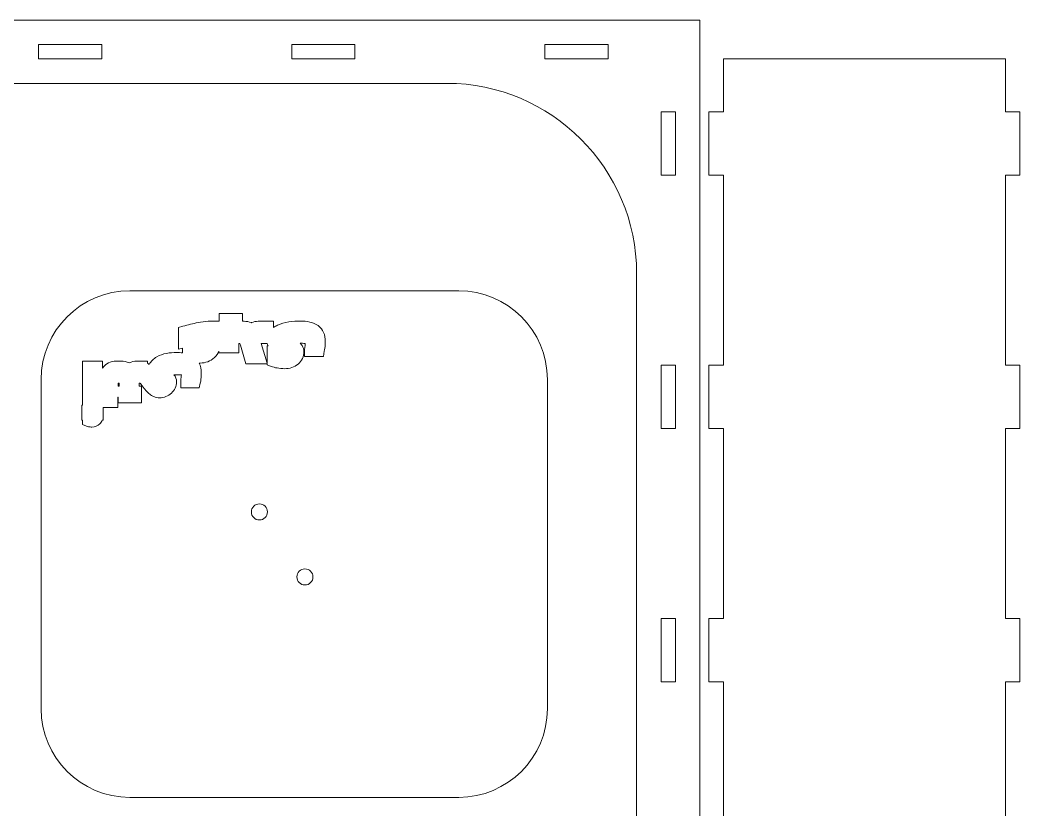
# Model space of a CAD drawing. Header units: millimetres. Extents: x -599 to 1818, y -719 to 408.
# Drawn here: x 440.9 to 598.9, y -124.7 to 0 of the extents above; entities that cross this region are included whole.
import ezdxf

# ---------------------------------------------------------------- set-up
doc = ezdxf.new("R2010")
doc.units = ezdxf.units.MM
doc.header["$MEASUREMENT"] = 0
doc.layers.add('Layer 1', color=7, linetype='Continuous')

msp = doc.modelspace()

# ---------------------------------------------------------------- linework, layer by layer
at = {"layer": 'Layer 1', "color": 250, "lineweight": 18}
for points, knots in [([(548.3318, -199), (548.3318, -199), (349.3318, -199), (349.3318, -199), (349.3318, -199), (349.3318, -199), (349.3318, 0), (349.3318, 0), (349.3318, 0), (349.3318, 0), (548.3318, 0), (548.3318, 0), (548.3318, 0), (548.3318, 0), (548.3318, -199), (548.3318, -199)], [0, 0, 0, 0, 0.2, 0.2, 0.2, 0.2, 0.4, 0.4, 0.4, 0.4, 0.6, 0.6, 0.6, 0.6, 1, 1, 1, 1]), ([(453.8319, -3.8637), (453.8319, -3.8637), (453.8319, -6.1364), (453.8319, -6.1364), (453.8319, -6.1364), (453.8319, -6.1364), (443.8318, -6.1364), (443.8318, -6.1364), (443.8318, -6.1364), (443.8318, -6.1364), (443.8318, -3.8637), (443.8318, -3.8637), (443.8318, -3.8637), (443.8318, -3.8637), (453.8319, -3.8637), (453.8319, -3.8637)], [0, 0, 0, 0, 0.2, 0.2, 0.2, 0.2, 0.4, 0.4, 0.4, 0.4, 0.6, 0.6, 0.6, 0.6, 1, 1, 1, 1]), ([(493.8318, -3.8637), (493.8318, -3.8637), (493.8318, -6.1364), (493.8318, -6.1364), (493.8318, -6.1364), (493.8318, -6.1364), (483.8319, -6.1364), (483.8319, -6.1364), (483.8319, -6.1364), (483.8319, -6.1364), (483.8319, -3.8637), (483.8319, -3.8637), (483.8319, -3.8637), (483.8319, -3.8637), (493.8318, -3.8637), (493.8318, -3.8637)], [0, 0, 0, 0, 0.2, 0.2, 0.2, 0.2, 0.4, 0.4, 0.4, 0.4, 0.6, 0.6, 0.6, 0.6, 1, 1, 1, 1]), ([(533.8319, -3.8637), (533.8319, -3.8637), (533.8319, -6.1364), (533.8319, -6.1364), (533.8319, -6.1364), (533.8319, -6.1364), (523.8319, -6.1364), (523.8319, -6.1364), (523.8319, -6.1364), (523.8319, -6.1364), (523.8319, -3.8637), (523.8319, -3.8637), (523.8319, -3.8637), (523.8319, -3.8637), (533.8319, -3.8637), (533.8319, -3.8637)], [0, 0, 0, 0, 0.2, 0.2, 0.2, 0.2, 0.4, 0.4, 0.4, 0.4, 0.6, 0.6, 0.6, 0.6, 1, 1, 1, 1]), ([(596.6436, -6.1364), (596.6436, -6.1364), (552.0437, -6.1364), (552.0437, -6.1364), (552.0437, -6.1364), (552.0437, -6.1364), (552.0437, -14.5), (552.0437, -14.5), (552.0437, -14.5), (552.0437, -14.5), (549.771, -14.5), (549.771, -14.5), (549.771, -14.5), (549.771, -14.5), (549.771, -24.5), (549.771, -24.5), (549.771, -24.5), (549.771, -24.5), (552.0437, -24.5), (552.0437, -24.5), (552.0437, -24.5), (552.0437, -24.5), (552.0437, -54.5), (552.0437, -54.5), (552.0437, -54.5), (552.0437, -54.5), (549.771, -54.5), (549.771, -54.5), (549.771, -54.5), (549.771, -54.5), (549.771, -64.5), (549.771, -64.5), (549.771, -64.5), (549.771, -64.5), (552.0437, -64.5), (552.0437, -64.5), (552.0437, -64.5), (552.0437, -64.5), (552.0437, -94.5), (552.0437, -94.5), (552.0437, -94.5), (552.0437, -94.5), (549.771, -94.5), (549.771, -94.5), (549.771, -94.5), (549.771, -94.5), (549.771, -104.5), (549.771, -104.5), (549.771, -104.5), (549.771, -104.5), (552.0437, -104.5), (552.0437, -104.5), (552.0437, -104.5), (552.0437, -104.5), (552.0437, -134.5), (552.0437, -134.5), (552.0437, -134.5), (552.0437, -134.5), (549.771, -134.5), (549.771, -134.5), (549.771, -134.5), (549.771, -134.5), (549.771, -144.5), (549.771, -144.5), (549.771, -144.5), (549.771, -144.5), (552.0437, -144.5), (552.0437, -144.5), (552.0437, -144.5), (552.0437, -144.5), (552.0437, -174.5), (552.0437, -174.5), (552.0437, -174.5), (552.0437, -174.5), (549.771, -174.5), (549.771, -174.5), (549.771, -174.5), (549.771, -174.5), (549.771, -184.5), (549.771, -184.5), (549.771, -184.5), (549.771, -184.5), (552.0437, -184.5), (552.0437, -184.5), (552.0437, -184.5), (552.0437, -184.5), (552.0478, -192.8636), (552.0478, -192.8636), (552.0478, -192.8636), (552.0478, -192.8636), (596.6478, -192.8636), (596.6478, -192.8636), (596.6478, -192.8636), (596.6478, -192.8636), (596.6436, -184.5), (596.6436, -184.5), (596.6436, -184.5), (596.6436, -184.5), (598.9163, -184.5), (598.9163, -184.5), (598.9163, -184.5), (598.9163, -184.5), (598.9163, -174.5), (598.9163, -174.5), (598.9163, -174.5), (598.9163, -174.5), (596.6436, -174.5), (596.6436, -174.5), (596.6436, -174.5), (596.6436, -174.5), (596.6436, -144.5), (596.6436, -144.5), (596.6436, -144.5), (596.6436, -144.5), (598.9163, -144.5), (598.9163, -144.5), (598.9163, -144.5), (598.9163, -144.5), (598.9163, -134.5), (598.9163, -134.5), (598.9163, -134.5), (598.9163, -134.5), (596.6436, -134.5), (596.6436, -134.5), (596.6436, -134.5), (596.6436, -134.5), (596.6436, -104.5), (596.6436, -104.5), (596.6436, -104.5), (596.6436, -104.5), (598.9163, -104.5), (598.9163, -104.5), (598.9163, -104.5), (598.9163, -104.5), (598.9163, -94.5), (598.9163, -94.5), (598.9163, -94.5), (598.9163, -94.5), (596.6436, -94.5), (596.6436, -94.5), (596.6436, -94.5), (596.6436, -94.5), (596.6436, -64.5), (596.6436, -64.5), (596.6436, -64.5), (596.6436, -64.5), (598.9163, -64.5), (598.9163, -64.5), (598.9163, -64.5), (598.9163, -64.5), (598.9163, -54.5), (598.9163, -54.5), (598.9163, -54.5), (598.9163, -54.5), (596.6436, -54.5), (596.6436, -54.5), (596.6436, -54.5), (596.6436, -54.5), (596.6436, -24.5), (596.6436, -24.5), (596.6436, -24.5), (596.6436, -24.5), (598.9163, -24.5), (598.9163, -24.5), (598.9163, -24.5), (598.9163, -24.5), (598.9163, -14.5), (598.9163, -14.5), (598.9163, -14.5), (598.9163, -14.5), (596.6436, -14.5), (596.6436, -14.5), (596.6436, -14.5), (596.6436, -14.5), (596.6436, -6.1364), (596.6436, -6.1364)], [0, 0, 0, 0, 0.02222222, 0.02222222, 0.02222222, 0.02222222, 0.04444444, 0.04444444, 0.04444444, 0.04444444, 0.06666667, 0.06666667, 0.06666667, 0.06666667, 0.08888889, 0.08888889, 0.08888889, 0.08888889, 0.11111111, 0.11111111, 0.11111111, 0.11111111, 0.13333333, 0.13333333, 0.13333333, 0.13333333, 0.15555556, 0.15555556, 0.15555556, 0.15555556, 0.17777778, 0.17777778, 0.17777778, 0.17777778, 0.2, 0.2, 0.2, 0.2, 0.22222222, 0.22222222, 0.22222222, 0.22222222, 0.24444444, 0.24444444, 0.24444444, 0.24444444, 0.26666667, 0.26666667, 0.26666667, 0.26666667, 0.28888889, 0.28888889, 0.28888889, 0.28888889, 0.31111111, 0.31111111, 0.31111111, 0.31111111, 0.33333333, 0.33333333, 0.33333333, 0.33333333, 0.35555556, 0.35555556, 0.35555556, 0.35555556, 0.37777778, 0.37777778, 0.37777778, 0.37777778, 0.4, 0.4, 0.4, 0.4, 0.42222222, 0.42222222, 0.42222222, 0.42222222, 0.44444444, 0.44444444, 0.44444444, 0.44444444, 0.46666667, 0.46666667, 0.46666667, 0.46666667, 0.48888889, 0.48888889, 0.48888889, 0.48888889, 0.51111111, 0.51111111, 0.51111111, 0.51111111, 0.53333333, 0.53333333, 0.53333333, 0.53333333, 0.55555556, 0.55555556, 0.55555556, 0.55555556, 0.57777778, 0.57777778, 0.57777778, 0.57777778, 0.6, 0.6, 0.6, 0.6, 0.62222222, 0.62222222, 0.62222222, 0.62222222, 0.64444444, 0.64444444, 0.64444444, 0.64444444, 0.66666667, 0.66666667, 0.66666667, 0.66666667, 0.68888889, 0.68888889, 0.68888889, 0.68888889, 0.71111111, 0.71111111, 0.71111111, 0.71111111, 0.73333333, 0.73333333, 0.73333333, 0.73333333, 0.75555556, 0.75555556, 0.75555556, 0.75555556, 0.77777778, 0.77777778, 0.77777778, 0.77777778, 0.8, 0.8, 0.8, 0.8, 0.82222222, 0.82222222, 0.82222222, 0.82222222, 0.84444444, 0.84444444, 0.84444444, 0.84444444, 0.86666667, 0.86666667, 0.86666667, 0.86666667, 0.88888889, 0.88888889, 0.88888889, 0.88888889, 0.91111111, 0.91111111, 0.91111111, 0.91111111, 0.93333333, 0.93333333, 0.93333333, 0.93333333, 0.95555556, 0.95555556, 0.95555556, 0.95555556, 1, 1, 1, 1]), ([(508.3317, -189), (508.3317, -189), (389.3319, -189), (389.3319, -189), (389.3319, -189), (372.8318, -189), (359.3319, -175.5), (359.3319, -159), (359.3319, -159), (359.3319, -159), (359.3319, -40.0001), (359.3319, -40.0001), (359.3319, -40.0001), (359.3319, -23.5001), (372.8318, -10.0001), (389.3319, -10.0001), (389.3319, -10.0001), (389.3319, -10.0001), (508.3317, -10.0001), (508.3317, -10.0001), (508.3317, -10.0001), (524.8318, -10.0001), (538.3318, -23.5001), (538.3318, -40.0001), (538.3318, -40.0001), (538.3318, -40.0001), (538.3318, -159), (538.3318, -159), (538.3318, -159), (538.3318, -175.5), (524.8318, -189), (508.3317, -189)], [0, 0, 0, 0, 0.11111111, 0.11111111, 0.11111111, 0.11111111, 0.22222222, 0.22222222, 0.22222222, 0.22222222, 0.33333333, 0.33333333, 0.33333333, 0.33333333, 0.44444444, 0.44444444, 0.44444444, 0.44444444, 0.55555556, 0.55555556, 0.55555556, 0.55555556, 0.66666667, 0.66666667, 0.66666667, 0.66666667, 0.77777778, 0.77777778, 0.77777778, 0.77777778, 1, 1, 1, 1]), ([(544.4682, -24.5), (544.4682, -24.5), (542.1955, -24.5), (542.1955, -24.5), (542.1955, -24.5), (542.1955, -24.5), (542.1955, -14.5), (542.1955, -14.5), (542.1955, -14.5), (542.1955, -14.5), (544.4682, -14.5), (544.4682, -14.5), (544.4682, -14.5), (544.4682, -14.5), (544.4682, -24.5), (544.4682, -24.5)], [0, 0, 0, 0, 0.2, 0.2, 0.2, 0.2, 0.4, 0.4, 0.4, 0.4, 0.6, 0.6, 0.6, 0.6, 1, 1, 1, 1]), ([(510.2409, -122.7599), (510.2409, -122.7599), (458.2409, -122.7599), (458.2409, -122.7599), (458.2409, -122.7599), (450.5409, -122.7599), (444.241, -116.46), (444.241, -108.7599), (444.241, -108.7599), (444.241, -108.7599), (444.241, -56.7599), (444.241, -56.7599), (444.241, -56.7599), (444.241, -49.0598), (450.5409, -42.7599), (458.2409, -42.7599), (458.2409, -42.7599), (458.2409, -42.7599), (510.2409, -42.7599), (510.2409, -42.7599), (510.2409, -42.7599), (517.9411, -42.7599), (524.2409, -49.0598), (524.2409, -56.7599), (524.2409, -56.7599), (524.2409, -56.7599), (524.2409, -108.7599), (524.2409, -108.7599), (524.2409, -108.7599), (524.2409, -116.46), (517.9411, -122.7599), (510.2409, -122.7599)], [0, 0, 0, 0, 0.11111111, 0.11111111, 0.11111111, 0.11111111, 0.22222222, 0.22222222, 0.22222222, 0.22222222, 0.33333333, 0.33333333, 0.33333333, 0.33333333, 0.44444444, 0.44444444, 0.44444444, 0.44444444, 0.55555556, 0.55555556, 0.55555556, 0.55555556, 0.66666667, 0.66666667, 0.66666667, 0.66666667, 0.77777778, 0.77777778, 0.77777778, 0.77777778, 1, 1, 1, 1]), ([(544.4682, -64.5), (544.4682, -64.5), (542.1955, -64.5), (542.1955, -64.5), (542.1955, -64.5), (542.1955, -64.5), (542.1955, -54.5), (542.1955, -54.5), (542.1955, -54.5), (542.1955, -54.5), (544.4682, -54.5), (544.4682, -54.5), (544.4682, -54.5), (544.4682, -54.5), (544.4682, -64.5), (544.4682, -64.5)], [0, 0, 0, 0, 0.2, 0.2, 0.2, 0.2, 0.4, 0.4, 0.4, 0.4, 0.6, 0.6, 0.6, 0.6, 1, 1, 1, 1]), ([(544.4682, -104.5), (544.4682, -104.5), (542.1955, -104.5), (542.1955, -104.5), (542.1955, -104.5), (542.1955, -104.5), (542.1955, -94.5), (542.1955, -94.5), (542.1955, -94.5), (542.1955, -94.5), (544.4682, -94.5), (544.4682, -94.5), (544.4682, -94.5), (544.4682, -94.5), (544.4682, -104.5), (544.4682, -104.5)], [0, 0, 0, 0, 0.2, 0.2, 0.2, 0.2, 0.4, 0.4, 0.4, 0.4, 0.6, 0.6, 0.6, 0.6, 1, 1, 1, 1])]:
    msp.add_open_spline(points, degree=3, knots=knots, dxfattribs=at)
at = {"layer": 'Layer 1', "color": 250, "lineweight": 20}
for points, knots in [([(473.4619, -46.3547), (473.4619, -46.3547), (476.0715, -46.3547), (476.0715, -46.3547), (476.0715, -46.3547), (476.0715, -46.3547), (476.0715, -47.5739), (476.0715, -47.5739), (476.0715, -47.5739), (476.0715, -47.5739), (476.3275, -47.5739), (476.3275, -47.5739), (476.3275, -47.5739), (476.706, -47.5739), (477.081, -47.6419), (477.4197, -47.8138), (477.4197, -47.8138), (477.4406, -47.8038), (477.4617, -47.7942), (477.4831, -47.7849), (477.4831, -47.7849), (477.8243, -47.6369), (478.1906, -47.5739), (478.5613, -47.5739), (478.5613, -47.5739), (478.5613, -47.5739), (480.9837, -47.5739), (480.9837, -47.5739), (480.9837, -47.5739), (480.9837, -47.5739), (480.9837, -48.5507), (480.9837, -48.5507), (480.9837, -48.5507), (481.1636, -48.4178), (481.3608, -48.2998), (481.5713, -48.1966), (481.5713, -48.1966), (482.6577, -47.6642), (484.0509, -47.5485), (485.2443, -47.5485), (485.2443, -47.5485), (486.1907, -47.5485), (487.2319, -47.6929), (488.0146, -48.2671), (488.0146, -48.2671), (488.8206, -48.8586), (489.1385, -49.7638), (489.1385, -50.74), (489.1385, -50.74), (489.1385, -51.1017), (489.1182, -51.4659), (489.0635, -51.8237), (489.0635, -51.8237), (489.0389, -51.9847), (489.0161, -52.1477), (488.9885, -52.3082), (488.9885, -52.3082), (488.9885, -52.3082), (488.8454, -53.1384), (488.8454, -53.1384), (488.8454, -53.1384), (488.8454, -53.1384), (485.8769, -53.1384), (485.8769, -53.1384), (485.8769, -53.1384), (485.8769, -53.1384), (485.8769, -51.9367), (485.8769, -51.9367), (485.8769, -51.9367), (485.8769, -51.9367), (485.9008, -51.844), (485.9008, -51.844), (485.9008, -51.844), (485.9213, -51.7178), (485.9326, -51.5805), (485.946, -51.4541), (485.946, -51.4541), (485.9592, -51.3301), (485.9699, -51.2056), (485.9771, -51.0808), (485.9771, -51.0808), (485.7284, -51.0493), (485.387, -51.0471), (485.2287, -51.0471), (485.2287, -51.0471), (485.2169, -51.0471), (485.205, -51.0471), (485.1931, -51.0471), (485.1931, -51.0471), (485.3055, -51.1613), (485.4051, -51.2877), (485.4904, -51.4255), (485.4904, -51.4255), (485.6705, -51.7163), (485.7603, -52.0448), (485.7603, -52.3867), (485.7603, -52.3867), (485.7603, -53.166), (485.4295, -53.8366), (484.8369, -54.339), (484.8369, -54.339), (484.2343, -54.85), (483.493, -55.0603), (482.7113, -55.0603), (482.7113, -55.0603), (482.3125, -55.0603), (481.9133, -55.0277), (481.5216, -54.9517), (481.5216, -54.9517), (481.2074, -54.8906), (480.8869, -54.8122), (480.5882, -54.6962), (480.5882, -54.6962), (480.5882, -54.6962), (479.9502, -54.4484), (479.9502, -54.4484), (479.9502, -54.4484), (479.9502, -54.4484), (479.9502, -54.3153), (479.9502, -54.3153), (479.9502, -54.3153), (479.9502, -54.3153), (476.6074, -54.3153), (476.6074, -54.3153), (476.6074, -54.3153), (476.6074, -54.3153), (475.7535, -51.3651), (475.7535, -51.3651), (475.7535, -51.3651), (475.725, -51.2666), (475.6925, -51.1691), (475.6578, -51.0725), (475.6578, -51.0725), (475.6578, -51.0725), (475.4789, -51.0725), (475.4789, -51.0725), (475.4789, -51.0725), (475.4789, -51.0725), (475.4789, -52.5542), (475.4789, -52.5542), (475.4789, -52.5542), (475.4789, -52.5542), (472.3274, -52.5542), (472.3274, -52.5542), (472.3274, -52.5542), (472.3274, -52.5542), (472.3274, -52.2886), (472.3274, -52.2886), (472.3274, -52.2886), (472.175, -52.662), (471.9455, -53.0029), (471.6359, -53.3008), (471.6359, -53.3008), (471.011, -53.9019), (470.2182, -54.1713), (469.3565, -54.1713), (469.3565, -54.1713), (469.3092, -54.1713), (469.2619, -54.1706), (469.2146, -54.1693), (469.2146, -54.1693), (469.4511, -54.6353), (469.5547, -55.1662), (469.5547, -55.7211), (469.5547, -55.7211), (469.5547, -56.0468), (469.5394, -56.3729), (469.5012, -56.6964), (469.5012, -56.6964), (469.476, -56.9094), (469.4493, -57.1489), (469.3946, -57.3562), (469.3946, -57.3562), (469.3946, -57.3562), (469.1982, -58.1012), (469.1982, -58.1012), (469.1982, -58.1012), (469.1982, -58.1012), (466.2932, -58.1012), (466.2932, -58.1012), (466.2932, -58.1012), (466.2932, -58.1012), (466.2932, -56.9646), (466.2932, -56.9646), (466.2932, -56.9646), (466.2932, -56.9646), (466.3097, -56.8751), (466.3097, -56.8751), (466.3097, -56.8751), (466.3333, -56.7436), (466.3478, -56.602), (466.3644, -56.4691), (466.3644, -56.4691), (466.3818, -56.33), (466.392, -56.1887), (466.3976, -56.0474), (466.3976, -56.0474), (466.1516, -56.0132), (465.8062, -56.0099), (465.6506, -56.0099), (465.6506, -56.0099), (465.5152, -56.0099), (465.3698, -56.0102), (465.2201, -56.0127), (465.2201, -56.0127), (465.4932, -56.3284), (465.6431, -56.716), (465.6431, -57.1393), (465.6431, -57.1393), (465.6431, -57.8412), (465.3409, -58.4498), (464.8299, -58.9246), (464.8299, -58.9246), (464.3096, -59.408), (463.6663, -59.6506), (462.9568, -59.6506), (462.9568, -59.6506), (462.6386, -59.6506), (462.328, -59.591), (462.0366, -59.4619), (462.0366, -59.4619), (461.8089, -59.361), (461.5946, -59.2335), (461.3984, -59.0801), (461.3984, -59.0801), (461.1982, -58.9236), (461.0131, -58.749), (460.8492, -58.5548), (460.8492, -58.5548), (460.7295, -58.413), (460.6114, -58.2698), (460.4968, -58.1239), (460.4968, -58.1239), (460.3843, -57.9807), (460.2739, -57.8357), (460.164, -57.6904), (460.164, -57.6904), (460.0907, -57.5935), (460.013, -57.499), (459.9294, -57.4108), (459.9294, -57.4108), (459.9153, -57.3959), (459.8999, -57.3801), (459.8837, -57.3646), (459.8837, -57.3646), (459.8837, -57.3646), (459.715, -57.3646), (459.715, -57.3646), (459.715, -57.3646), (459.715, -57.3646), (459.715, -57.8453), (459.715, -57.8453), (459.715, -57.8453), (459.715, -57.8453), (460.1214, -57.8453), (460.1214, -57.8453), (460.1214, -57.8453), (460.1214, -57.8453), (460.1214, -60.455), (460.1214, -60.455), (460.1214, -60.455), (460.1214, -60.455), (456.4026, -60.455), (456.4026, -60.455), (456.4026, -60.455), (456.4026, -60.455), (456.4026, -59.549), (456.4026, -59.549), (456.4026, -59.549), (456.4026, -59.549), (456.3862, -59.549), (456.3862, -59.549), (456.3862, -59.549), (456.3862, -59.549), (456.3862, -61.1662), (456.3862, -61.1662), (456.3862, -61.1662), (456.3862, -61.1662), (454.0677, -61.1662), (454.0677, -61.1662), (454.0677, -61.1662), (454.0677, -61.1662), (454.0677, -63.1897), (454.0677, -63.1897), (454.0677, -63.1897), (454.0677, -63.1897), (453.8875, -63.1897), (453.8875, -63.1897), (453.8875, -63.1897), (453.8064, -63.405), (453.6794, -63.6023), (453.5115, -63.7739), (453.5115, -63.7739), (453.1801, -64.1126), (452.7414, -64.2734), (452.2705, -64.2734), (452.2705, -64.2734), (452.0846, -64.2734), (451.8921, -64.2639), (451.7109, -64.2203), (451.7109, -64.2203), (451.6146, -64.1972), (451.5178, -64.1708), (451.4257, -64.1339), (451.4257, -64.1339), (451.4257, -64.1339), (450.7977, -63.8823), (450.7977, -63.8823), (450.7977, -63.8823), (450.7977, -63.8823), (450.7977, -63.1897), (450.7977, -63.1897), (450.7977, -63.1897), (450.7977, -63.1897), (450.6792, -63.1897), (450.6792, -63.1897), (450.6792, -63.1897), (450.6792, -63.1897), (450.6792, -60.8002), (450.6792, -60.8002), (450.6792, -60.8002), (450.6792, -60.8002), (450.7808, -60.8002), (450.7808, -60.8002), (450.7808, -60.8002), (450.7808, -60.8002), (450.7808, -53.8491), (450.7808, -53.8491), (450.7808, -53.8491), (450.7808, -53.8491), (453.9323, -53.8491), (453.9323, -53.8491), (453.9323, -53.8491), (453.9323, -53.8491), (453.9323, -54.9922), (453.9323, -54.9922), (453.9323, -54.9922), (453.9458, -54.9732), (453.9596, -54.9543), (453.9736, -54.9355), (453.9736, -54.9355), (454.4907, -54.2424), (455.2229, -53.866), (456.0889, -53.866), (456.0889, -53.866), (456.0889, -53.866), (456.9059, -53.866), (456.9059, -53.866), (456.9059, -53.866), (457.3361, -53.866), (457.7529, -53.9572), (458.1317, -54.1622), (458.1317, -54.1622), (458.1448, -54.1551), (458.158, -54.1481), (458.1713, -54.1413), (458.1713, -54.1413), (458.5423, -53.9496), (458.951, -53.866), (459.3669, -53.866), (459.3669, -53.866), (459.3669, -53.866), (461.0612, -53.866), (461.0612, -53.866), (461.0612, -53.866), (461.0612, -53.866), (461.0612, -54.1918), (461.0612, -54.1918), (461.0612, -54.1918), (461.1575, -54.2541), (461.2498, -54.3222), (461.3382, -54.3951), (461.3382, -54.3951), (461.5837, -53.8948), (461.9969, -53.488), (462.5256, -53.1837), (462.5256, -53.1837), (463.4526, -52.6501), (464.6094, -52.5113), (465.6619, -52.5113), (465.6619, -52.5113), (465.9657, -52.5113), (466.2807, -52.526), (466.594, -52.5655), (466.594, -52.5655), (466.594, -52.5655), (466.594, -51.834), (466.594, -51.834), (466.594, -51.834), (466.594, -51.834), (465.9252, -51.9864), (465.9252, -51.9864), (465.9252, -51.9864), (465.9252, -51.9864), (465.9252, -48.5769), (465.9252, -48.5769), (465.9252, -48.5769), (465.9252, -48.5769), (466.6545, -48.3718), (466.6545, -48.3718), (466.6545, -48.3718), (467.444, -48.1498), (468.2473, -47.936), (469.0519, -47.7764), (469.0519, -47.7764), (469.5569, -47.6762), (470.1265, -47.5739), (470.6421, -47.5739), (470.6421, -47.5739), (470.6421, -47.5739), (472.3528, -47.5739), (472.3528, -47.5739), (472.3528, -47.5739), (472.3528, -47.5739), (472.3528, -46.3547), (472.3528, -46.3547), (472.3528, -46.3547), (472.3528, -46.3547), (473.4619, -46.3547), (473.4619, -46.3547)], [0, 0, 0, 0, 0.00943396, 0.00943396, 0.00943396, 0.00943396, 0.01886792, 0.01886792, 0.01886792, 0.01886792, 0.02830189, 0.02830189, 0.02830189, 0.02830189, 0.03773585, 0.03773585, 0.03773585, 0.03773585, 0.04716981, 0.04716981, 0.04716981, 0.04716981, 0.05660377, 0.05660377, 0.05660377, 0.05660377, 0.06603774, 0.06603774, 0.06603774, 0.06603774, 0.0754717, 0.0754717, 0.0754717, 0.0754717, 0.08490566, 0.08490566, 0.08490566, 0.08490566, 0.09433962, 0.09433962, 0.09433962, 0.09433962, 0.10377358, 0.10377358, 0.10377358, 0.10377358, 0.11320755, 0.11320755, 0.11320755, 0.11320755, 0.12264151, 0.12264151, 0.12264151, 0.12264151, 0.13207547, 0.13207547, 0.13207547, 0.13207547, 0.14150943, 0.14150943, 0.14150943, 0.14150943, 0.1509434, 0.1509434, 0.1509434, 0.1509434, 0.16037736, 0.16037736, 0.16037736, 0.16037736, 0.16981132, 0.16981132, 0.16981132, 0.16981132, 0.17924528, 0.17924528, 0.17924528, 0.17924528, 0.18867925, 0.18867925, 0.18867925, 0.18867925, 0.19811321, 0.19811321, 0.19811321, 0.19811321, 0.20754717, 0.20754717, 0.20754717, 0.20754717, 0.21698113, 0.21698113, 0.21698113, 0.21698113, 0.22641509, 0.22641509, 0.22641509, 0.22641509, 0.23584906, 0.23584906, 0.23584906, 0.23584906, 0.24528302, 0.24528302, 0.24528302, 0.24528302, 0.25471698, 0.25471698, 0.25471698, 0.25471698, 0.26415094, 0.26415094, 0.26415094, 0.26415094, 0.27358491, 0.27358491, 0.27358491, 0.27358491, 0.28301887, 0.28301887, 0.28301887, 0.28301887, 0.29245283, 0.29245283, 0.29245283, 0.29245283, 0.30188679, 0.30188679, 0.30188679, 0.30188679, 0.31132075, 0.31132075, 0.31132075, 0.31132075, 0.32075472, 0.32075472, 0.32075472, 0.32075472, 0.33018868, 0.33018868, 0.33018868, 0.33018868, 0.33962264, 0.33962264, 0.33962264, 0.33962264, 0.3490566, 0.3490566, 0.3490566, 0.3490566, 0.35849057, 0.35849057, 0.35849057, 0.35849057, 0.36792453, 0.36792453, 0.36792453, 0.36792453, 0.37735849, 0.37735849, 0.37735849, 0.37735849, 0.38679245, 0.38679245, 0.38679245, 0.38679245, 0.39622642, 0.39622642, 0.39622642, 0.39622642, 0.40566038, 0.40566038, 0.40566038, 0.40566038, 0.41509434, 0.41509434, 0.41509434, 0.41509434, 0.4245283, 0.4245283, 0.4245283, 0.4245283, 0.43396226, 0.43396226, 0.43396226, 0.43396226, 0.44339623, 0.44339623, 0.44339623, 0.44339623, 0.45283019, 0.45283019, 0.45283019, 0.45283019, 0.46226415, 0.46226415, 0.46226415, 0.46226415, 0.47169811, 0.47169811, 0.47169811, 0.47169811, 0.48113208, 0.48113208, 0.48113208, 0.48113208, 0.49056604, 0.49056604, 0.49056604, 0.49056604, 0.5, 0.5, 0.5, 0.5, 0.50943396, 0.50943396, 0.50943396, 0.50943396, 0.51886792, 0.51886792, 0.51886792, 0.51886792, 0.52830189, 0.52830189, 0.52830189, 0.52830189, 0.53773585, 0.53773585, 0.53773585, 0.53773585, 0.54716981, 0.54716981, 0.54716981, 0.54716981, 0.55660377, 0.55660377, 0.55660377, 0.55660377, 0.56603774, 0.56603774, 0.56603774, 0.56603774, 0.5754717, 0.5754717, 0.5754717, 0.5754717, 0.58490566, 0.58490566, 0.58490566, 0.58490566, 0.59433962, 0.59433962, 0.59433962, 0.59433962, 0.60377358, 0.60377358, 0.60377358, 0.60377358, 0.61320755, 0.61320755, 0.61320755, 0.61320755, 0.62264151, 0.62264151, 0.62264151, 0.62264151, 0.63207547, 0.63207547, 0.63207547, 0.63207547, 0.64150943, 0.64150943, 0.64150943, 0.64150943, 0.6509434, 0.6509434, 0.6509434, 0.6509434, 0.66037736, 0.66037736, 0.66037736, 0.66037736, 0.66981132, 0.66981132, 0.66981132, 0.66981132, 0.67924528, 0.67924528, 0.67924528, 0.67924528, 0.68867925, 0.68867925, 0.68867925, 0.68867925, 0.69811321, 0.69811321, 0.69811321, 0.69811321, 0.70754717, 0.70754717, 0.70754717, 0.70754717, 0.71698113, 0.71698113, 0.71698113, 0.71698113, 0.72641509, 0.72641509, 0.72641509, 0.72641509, 0.73584906, 0.73584906, 0.73584906, 0.73584906, 0.74528302, 0.74528302, 0.74528302, 0.74528302, 0.75471698, 0.75471698, 0.75471698, 0.75471698, 0.76415094, 0.76415094, 0.76415094, 0.76415094, 0.77358491, 0.77358491, 0.77358491, 0.77358491, 0.78301887, 0.78301887, 0.78301887, 0.78301887, 0.79245283, 0.79245283, 0.79245283, 0.79245283, 0.80188679, 0.80188679, 0.80188679, 0.80188679, 0.81132075, 0.81132075, 0.81132075, 0.81132075, 0.82075472, 0.82075472, 0.82075472, 0.82075472, 0.83018868, 0.83018868, 0.83018868, 0.83018868, 0.83962264, 0.83962264, 0.83962264, 0.83962264, 0.8490566, 0.8490566, 0.8490566, 0.8490566, 0.85849057, 0.85849057, 0.85849057, 0.85849057, 0.86792453, 0.86792453, 0.86792453, 0.86792453, 0.87735849, 0.87735849, 0.87735849, 0.87735849, 0.88679245, 0.88679245, 0.88679245, 0.88679245, 0.89622642, 0.89622642, 0.89622642, 0.89622642, 0.90566038, 0.90566038, 0.90566038, 0.90566038, 0.91509434, 0.91509434, 0.91509434, 0.91509434, 0.9245283, 0.9245283, 0.9245283, 0.9245283, 0.93396226, 0.93396226, 0.93396226, 0.93396226, 0.94339623, 0.94339623, 0.94339623, 0.94339623, 0.95283019, 0.95283019, 0.95283019, 0.95283019, 0.96226415, 0.96226415, 0.96226415, 0.96226415, 0.97169811, 0.97169811, 0.97169811, 0.97169811, 0.98113208, 0.98113208, 0.98113208, 0.98113208, 1, 1, 1, 1]), ([(479.9605, -51.0725), (479.9605, -51.0725), (479.0314, -51.0725), (479.0314, -51.0725), (479.0314, -51.0725), (479.0314, -51.0725), (479.9502, -54.2118), (479.9502, -54.2118), (479.9502, -54.2118), (479.9502, -54.2118), (479.9502, -51.4262), (479.9502, -51.4262), (479.9502, -51.4262), (479.9502, -51.4262), (480.0986, -51.4262), (480.0986, -51.4262), (480.0986, -51.4262), (480.0395, -51.3129), (479.9934, -51.1946), (479.9605, -51.0725)], [0, 0, 0, 0, 0.16666667, 0.16666667, 0.16666667, 0.16666667, 0.33333333, 0.33333333, 0.33333333, 0.33333333, 0.5, 0.5, 0.5, 0.5, 0.66666667, 0.66666667, 0.66666667, 0.66666667, 1, 1, 1, 1]), ([(456.5635, -57.8453), (456.5635, -57.8453), (456.5635, -57.3646), (456.5635, -57.3646), (456.5635, -57.3646), (456.5635, -57.3646), (456.4285, -57.3647), (456.4285, -57.3647), (456.4285, -57.3647), (456.4285, -57.3647), (456.4285, -57.8453), (456.4285, -57.8453), (456.4285, -57.8453), (456.4285, -57.8453), (456.5635, -57.8453), (456.5635, -57.8453)], [0, 0, 0, 0, 0.2, 0.2, 0.2, 0.2, 0.4, 0.4, 0.4, 0.4, 0.6, 0.6, 0.6, 0.6, 1, 1, 1, 1]), ([(478.731, -76.4111), (478.0296, -76.4111), (477.461, -76.9797), (477.461, -77.6811), (477.461, -77.6811), (477.461, -78.3825), (478.0296, -78.9511), (478.731, -78.9511), (478.731, -78.9511), (479.4324, -78.9511), (480.001, -78.3825), (480.001, -77.6811), (480.001, -77.6811), (480.001, -76.9797), (479.4324, -76.4111), (478.731, -76.4111)], [0, 0, 0, 0, 0.2, 0.2, 0.2, 0.2, 0.4, 0.4, 0.4, 0.4, 0.6, 0.6, 0.6, 0.6, 1, 1, 1, 1]), ([(478.731, -76.4111), (478.0296, -76.4111), (477.461, -76.9797), (477.461, -77.6811), (477.461, -77.6811), (477.461, -78.3825), (478.0296, -78.9511), (478.731, -78.9511), (478.731, -78.9511), (479.4324, -78.9511), (480.001, -78.3825), (480.001, -77.6811), (480.001, -77.6811), (480.001, -76.9797), (479.4324, -76.4111), (478.731, -76.4111)], [0, 0, 0, 0, 0.2, 0.2, 0.2, 0.2, 0.4, 0.4, 0.4, 0.4, 0.6, 0.6, 0.6, 0.6, 1, 1, 1, 1]), ([(478.731, -76.4112), (478.0296, -76.4112), (477.461, -76.9798), (477.461, -77.6812), (477.461, -77.6812), (477.461, -78.3826), (478.0296, -78.9512), (478.731, -78.9512), (478.731, -78.9512), (479.4324, -78.9512), (480.001, -78.3826), (480.001, -77.6812), (480.001, -77.6812), (480.001, -76.9798), (479.4324, -76.4112), (478.731, -76.4112)], [0, 0, 0, 0, 0.2, 0.2, 0.2, 0.2, 0.4, 0.4, 0.4, 0.4, 0.6, 0.6, 0.6, 0.6, 1, 1, 1, 1]), ([(478.731, -76.4112), (478.0296, -76.4112), (477.461, -76.9798), (477.461, -77.6812), (477.461, -77.6812), (477.461, -78.3826), (478.0296, -78.9512), (478.731, -78.9512), (478.731, -78.9512), (479.4324, -78.9512), (480.001, -78.3826), (480.001, -77.6812), (480.001, -77.6812), (480.001, -76.9798), (479.4324, -76.4112), (478.731, -76.4112)], [0, 0, 0, 0, 0.2, 0.2, 0.2, 0.2, 0.4, 0.4, 0.4, 0.4, 0.6, 0.6, 0.6, 0.6, 1, 1, 1, 1]), ([(478.731, -76.4112), (478.0296, -76.4112), (477.461, -76.9798), (477.461, -77.6812), (477.461, -77.6812), (477.461, -78.3826), (478.0296, -78.9512), (478.731, -78.9512), (478.731, -78.9512), (479.4324, -78.9512), (480.001, -78.3826), (480.001, -77.6812), (480.001, -77.6812), (480.001, -76.9798), (479.4324, -76.4112), (478.731, -76.4112)], [0, 0, 0, 0, 0.2, 0.2, 0.2, 0.2, 0.4, 0.4, 0.4, 0.4, 0.6, 0.6, 0.6, 0.6, 1, 1, 1, 1]), ([(478.731, -76.4113), (478.0296, -76.4113), (477.461, -76.9799), (477.461, -77.6813), (477.461, -77.6813), (477.461, -78.3827), (478.0296, -78.9513), (478.731, -78.9513), (478.731, -78.9513), (479.4324, -78.9513), (480.001, -78.3827), (480.001, -77.6813), (480.001, -77.6813), (480.001, -76.9799), (479.4324, -76.4113), (478.731, -76.4113)], [0, 0, 0, 0, 0.2, 0.2, 0.2, 0.2, 0.4, 0.4, 0.4, 0.4, 0.6, 0.6, 0.6, 0.6, 1, 1, 1, 1]), ([(478.731, -76.4113), (478.0296, -76.4113), (477.461, -76.9799), (477.461, -77.6813), (477.461, -77.6813), (477.461, -78.3827), (478.0296, -78.9513), (478.731, -78.9513), (478.731, -78.9513), (479.4324, -78.9513), (480.001, -78.3827), (480.001, -77.6813), (480.001, -77.6813), (480.001, -76.9799), (479.4324, -76.4113), (478.731, -76.4113)], [0, 0, 0, 0, 0.2, 0.2, 0.2, 0.2, 0.4, 0.4, 0.4, 0.4, 0.6, 0.6, 0.6, 0.6, 1, 1, 1, 1]), ([(478.731, -76.4113), (478.0296, -76.4113), (477.461, -76.9799), (477.461, -77.6813), (477.461, -77.6813), (477.461, -78.3827), (478.0296, -78.9513), (478.731, -78.9513), (478.731, -78.9513), (479.4324, -78.9513), (480.001, -78.3827), (480.001, -77.6813), (480.001, -77.6813), (480.001, -76.9799), (479.4324, -76.4113), (478.731, -76.4113)], [0, 0, 0, 0, 0.2, 0.2, 0.2, 0.2, 0.4, 0.4, 0.4, 0.4, 0.6, 0.6, 0.6, 0.6, 1, 1, 1, 1]), ([(478.731, -76.4114), (478.0296, -76.4114), (477.461, -76.98), (477.461, -77.6814), (477.461, -77.6814), (477.461, -78.3828), (478.0296, -78.9514), (478.731, -78.9514), (478.731, -78.9514), (479.4324, -78.9514), (480.001, -78.3828), (480.001, -77.6814), (480.001, -77.6814), (480.001, -76.98), (479.4324, -76.4114), (478.731, -76.4114)], [0, 0, 0, 0, 0.2, 0.2, 0.2, 0.2, 0.4, 0.4, 0.4, 0.4, 0.6, 0.6, 0.6, 0.6, 1, 1, 1, 1]), ([(478.731, -76.4114), (478.0296, -76.4114), (477.461, -76.98), (477.461, -77.6814), (477.461, -77.6814), (477.461, -78.3828), (478.0296, -78.9514), (478.731, -78.9514), (478.731, -78.9514), (479.4324, -78.9514), (480.001, -78.3828), (480.001, -77.6814), (480.001, -77.6814), (480.001, -76.98), (479.4324, -76.4114), (478.731, -76.4114)], [0, 0, 0, 0, 0.2, 0.2, 0.2, 0.2, 0.4, 0.4, 0.4, 0.4, 0.6, 0.6, 0.6, 0.6, 1, 1, 1, 1]), ([(478.731, -76.4114), (478.0296, -76.4114), (477.461, -76.98), (477.461, -77.6814), (477.461, -77.6814), (477.461, -78.3828), (478.0296, -78.9514), (478.731, -78.9514), (478.731, -78.9514), (479.4324, -78.9514), (480.001, -78.3828), (480.001, -77.6814), (480.001, -77.6814), (480.001, -76.98), (479.4324, -76.4114), (478.731, -76.4114)], [0, 0, 0, 0, 0.2, 0.2, 0.2, 0.2, 0.4, 0.4, 0.4, 0.4, 0.6, 0.6, 0.6, 0.6, 1, 1, 1, 1]), ([(478.731, -76.4115), (478.0296, -76.4115), (477.461, -76.9801), (477.461, -77.6815), (477.461, -77.6815), (477.461, -78.3829), (478.0296, -78.9515), (478.731, -78.9515), (478.731, -78.9515), (479.4324, -78.9515), (480.001, -78.3829), (480.001, -77.6815), (480.001, -77.6815), (480.001, -76.9801), (479.4324, -76.4115), (478.731, -76.4115)], [0, 0, 0, 0, 0.2, 0.2, 0.2, 0.2, 0.4, 0.4, 0.4, 0.4, 0.6, 0.6, 0.6, 0.6, 1, 1, 1, 1]), ([(478.731, -76.4115), (478.0296, -76.4115), (477.461, -76.9801), (477.461, -77.6815), (477.461, -77.6815), (477.461, -78.3829), (478.0296, -78.9515), (478.731, -78.9515), (478.731, -78.9515), (479.4324, -78.9515), (480.001, -78.3829), (480.001, -77.6815), (480.001, -77.6815), (480.001, -76.9801), (479.4324, -76.4115), (478.731, -76.4115)], [0, 0, 0, 0, 0.2, 0.2, 0.2, 0.2, 0.4, 0.4, 0.4, 0.4, 0.6, 0.6, 0.6, 0.6, 1, 1, 1, 1]), ([(478.731, -76.4115), (478.0296, -76.4115), (477.461, -76.9801), (477.461, -77.6815), (477.461, -77.6815), (477.461, -78.3829), (478.0296, -78.9515), (478.731, -78.9515), (478.731, -78.9515), (479.4324, -78.9515), (480.001, -78.3829), (480.001, -77.6815), (480.001, -77.6815), (480.001, -76.9801), (479.4324, -76.4115), (478.731, -76.4115)], [0, 0, 0, 0, 0.2, 0.2, 0.2, 0.2, 0.4, 0.4, 0.4, 0.4, 0.6, 0.6, 0.6, 0.6, 1, 1, 1, 1]), ([(478.731, -76.4116), (478.0296, -76.4116), (477.461, -76.9802), (477.461, -77.6816), (477.461, -77.6816), (477.461, -78.383), (478.0296, -78.9516), (478.731, -78.9516), (478.731, -78.9516), (479.4324, -78.9516), (480.001, -78.383), (480.001, -77.6816), (480.001, -77.6816), (480.001, -76.9802), (479.4324, -76.4116), (478.731, -76.4116)], [0, 0, 0, 0, 0.2, 0.2, 0.2, 0.2, 0.4, 0.4, 0.4, 0.4, 0.6, 0.6, 0.6, 0.6, 1, 1, 1, 1]), ([(478.731, -76.4116), (478.0296, -76.4116), (477.461, -76.9802), (477.461, -77.6816), (477.461, -77.6816), (477.461, -78.383), (478.0296, -78.9516), (478.731, -78.9516), (478.731, -78.9516), (479.4324, -78.9516), (480.001, -78.383), (480.001, -77.6816), (480.001, -77.6816), (480.001, -76.9802), (479.4324, -76.4116), (478.731, -76.4116)], [0, 0, 0, 0, 0.2, 0.2, 0.2, 0.2, 0.4, 0.4, 0.4, 0.4, 0.6, 0.6, 0.6, 0.6, 1, 1, 1, 1]), ([(478.731, -76.4116), (478.0296, -76.4116), (477.461, -76.9802), (477.461, -77.6816), (477.461, -77.6816), (477.461, -78.383), (478.0296, -78.9516), (478.731, -78.9516), (478.731, -78.9516), (479.4324, -78.9516), (480.001, -78.383), (480.001, -77.6816), (480.001, -77.6816), (480.001, -76.9802), (479.4324, -76.4116), (478.731, -76.4116)], [0, 0, 0, 0, 0.2, 0.2, 0.2, 0.2, 0.4, 0.4, 0.4, 0.4, 0.6, 0.6, 0.6, 0.6, 1, 1, 1, 1]), ([(478.731, -76.4117), (478.0296, -76.4117), (477.461, -76.9803), (477.461, -77.6817), (477.461, -77.6817), (477.461, -78.3831), (478.0296, -78.9517), (478.731, -78.9517), (478.731, -78.9517), (479.4324, -78.9517), (480.001, -78.3831), (480.001, -77.6817), (480.001, -77.6817), (480.001, -76.9803), (479.4324, -76.4117), (478.731, -76.4117)], [0, 0, 0, 0, 0.2, 0.2, 0.2, 0.2, 0.4, 0.4, 0.4, 0.4, 0.6, 0.6, 0.6, 0.6, 1, 1, 1, 1]), ([(478.731, -76.4117), (478.0296, -76.4117), (477.461, -76.9803), (477.461, -77.6817), (477.461, -77.6817), (477.461, -78.3831), (478.0296, -78.9517), (478.731, -78.9517), (478.731, -78.9517), (479.4324, -78.9517), (480.001, -78.3831), (480.001, -77.6817), (480.001, -77.6817), (480.001, -76.9803), (479.4324, -76.4117), (478.731, -76.4117)], [0, 0, 0, 0, 0.2, 0.2, 0.2, 0.2, 0.4, 0.4, 0.4, 0.4, 0.6, 0.6, 0.6, 0.6, 1, 1, 1, 1]), ([(478.731, -76.4117), (478.0296, -76.4117), (477.461, -76.9803), (477.461, -77.6817), (477.461, -77.6817), (477.461, -78.3831), (478.0296, -78.9517), (478.731, -78.9517), (478.731, -78.9517), (479.4324, -78.9517), (480.001, -78.3831), (480.001, -77.6817), (480.001, -77.6817), (480.001, -76.9803), (479.4324, -76.4117), (478.731, -76.4117)], [0, 0, 0, 0, 0.2, 0.2, 0.2, 0.2, 0.4, 0.4, 0.4, 0.4, 0.6, 0.6, 0.6, 0.6, 1, 1, 1, 1]), ([(478.731, -76.4118), (478.0296, -76.4118), (477.461, -76.9804), (477.461, -77.6818), (477.461, -77.6818), (477.461, -78.3832), (478.0296, -78.9518), (478.731, -78.9518), (478.731, -78.9518), (479.4324, -78.9518), (480.001, -78.3832), (480.001, -77.6818), (480.001, -77.6818), (480.001, -76.9804), (479.4324, -76.4118), (478.731, -76.4118)], [0, 0, 0, 0, 0.2, 0.2, 0.2, 0.2, 0.4, 0.4, 0.4, 0.4, 0.6, 0.6, 0.6, 0.6, 1, 1, 1, 1]), ([(485.9277, -86.677), (485.2263, -86.677), (484.6577, -87.2456), (484.6577, -87.947), (484.6577, -87.947), (484.6577, -88.6484), (485.2263, -89.217), (485.9277, -89.217), (485.9277, -89.217), (486.6291, -89.217), (487.1977, -88.6484), (487.1977, -87.947), (487.1977, -87.947), (487.1977, -87.2456), (486.6291, -86.677), (485.9277, -86.677)], [0, 0, 0, 0, 0.2, 0.2, 0.2, 0.2, 0.4, 0.4, 0.4, 0.4, 0.6, 0.6, 0.6, 0.6, 1, 1, 1, 1]), ([(485.9277, -86.677), (485.2263, -86.677), (484.6577, -87.2456), (484.6577, -87.947), (484.6577, -87.947), (484.6577, -88.6484), (485.2263, -89.217), (485.9277, -89.217), (485.9277, -89.217), (486.6291, -89.217), (487.1977, -88.6484), (487.1977, -87.947), (487.1977, -87.947), (487.1977, -87.2456), (486.6291, -86.677), (485.9277, -86.677)], [0, 0, 0, 0, 0.2, 0.2, 0.2, 0.2, 0.4, 0.4, 0.4, 0.4, 0.6, 0.6, 0.6, 0.6, 1, 1, 1, 1]), ([(485.9277, -86.6771), (485.2263, -86.6771), (484.6577, -87.2457), (484.6577, -87.9471), (484.6577, -87.9471), (484.6577, -88.6485), (485.2263, -89.2171), (485.9277, -89.2171), (485.9277, -89.2171), (486.6291, -89.2171), (487.1977, -88.6485), (487.1977, -87.9471), (487.1977, -87.9471), (487.1977, -87.2457), (486.6291, -86.6771), (485.9277, -86.6771)], [0, 0, 0, 0, 0.2, 0.2, 0.2, 0.2, 0.4, 0.4, 0.4, 0.4, 0.6, 0.6, 0.6, 0.6, 1, 1, 1, 1]), ([(485.9277, -86.6771), (485.2263, -86.6771), (484.6577, -87.2457), (484.6577, -87.9471), (484.6577, -87.9471), (484.6577, -88.6485), (485.2263, -89.2171), (485.9277, -89.2171), (485.9277, -89.2171), (486.6291, -89.2171), (487.1977, -88.6485), (487.1977, -87.9471), (487.1977, -87.9471), (487.1977, -87.2457), (486.6291, -86.6771), (485.9277, -86.6771)], [0, 0, 0, 0, 0.2, 0.2, 0.2, 0.2, 0.4, 0.4, 0.4, 0.4, 0.6, 0.6, 0.6, 0.6, 1, 1, 1, 1]), ([(485.9277, -86.6771), (485.2263, -86.6771), (484.6577, -87.2457), (484.6577, -87.9471), (484.6577, -87.9471), (484.6577, -88.6485), (485.2263, -89.2171), (485.9277, -89.2171), (485.9277, -89.2171), (486.6291, -89.2171), (487.1977, -88.6485), (487.1977, -87.9471), (487.1977, -87.9471), (487.1977, -87.2457), (486.6291, -86.6771), (485.9277, -86.6771)], [0, 0, 0, 0, 0.2, 0.2, 0.2, 0.2, 0.4, 0.4, 0.4, 0.4, 0.6, 0.6, 0.6, 0.6, 1, 1, 1, 1]), ([(485.9277, -86.6772), (485.2263, -86.6772), (484.6577, -87.2458), (484.6577, -87.9472), (484.6577, -87.9472), (484.6577, -88.6486), (485.2263, -89.2172), (485.9277, -89.2172), (485.9277, -89.2172), (486.6291, -89.2172), (487.1977, -88.6486), (487.1977, -87.9472), (487.1977, -87.9472), (487.1977, -87.2458), (486.6291, -86.6772), (485.9277, -86.6772)], [0, 0, 0, 0, 0.2, 0.2, 0.2, 0.2, 0.4, 0.4, 0.4, 0.4, 0.6, 0.6, 0.6, 0.6, 1, 1, 1, 1]), ([(485.9277, -86.6772), (485.2263, -86.6772), (484.6577, -87.2458), (484.6577, -87.9472), (484.6577, -87.9472), (484.6577, -88.6486), (485.2263, -89.2172), (485.9277, -89.2172), (485.9277, -89.2172), (486.6291, -89.2172), (487.1977, -88.6486), (487.1977, -87.9472), (487.1977, -87.9472), (487.1977, -87.2458), (486.6291, -86.6772), (485.9277, -86.6772)], [0, 0, 0, 0, 0.2, 0.2, 0.2, 0.2, 0.4, 0.4, 0.4, 0.4, 0.6, 0.6, 0.6, 0.6, 1, 1, 1, 1]), ([(485.9277, -86.6772), (485.2263, -86.6772), (484.6577, -87.2458), (484.6577, -87.9472), (484.6577, -87.9472), (484.6577, -88.6486), (485.2263, -89.2172), (485.9277, -89.2172), (485.9277, -89.2172), (486.6291, -89.2172), (487.1977, -88.6486), (487.1977, -87.9472), (487.1977, -87.9472), (487.1977, -87.2458), (486.6291, -86.6772), (485.9277, -86.6772)], [0, 0, 0, 0, 0.2, 0.2, 0.2, 0.2, 0.4, 0.4, 0.4, 0.4, 0.6, 0.6, 0.6, 0.6, 1, 1, 1, 1]), ([(485.9277, -86.6773), (485.2263, -86.6773), (484.6577, -87.2459), (484.6577, -87.9473), (484.6577, -87.9473), (484.6577, -88.6487), (485.2263, -89.2173), (485.9277, -89.2173), (485.9277, -89.2173), (486.6291, -89.2173), (487.1977, -88.6487), (487.1977, -87.9473), (487.1977, -87.9473), (487.1977, -87.2459), (486.6291, -86.6773), (485.9277, -86.6773)], [0, 0, 0, 0, 0.2, 0.2, 0.2, 0.2, 0.4, 0.4, 0.4, 0.4, 0.6, 0.6, 0.6, 0.6, 1, 1, 1, 1]), ([(485.9277, -86.6773), (485.2263, -86.6773), (484.6577, -87.2459), (484.6577, -87.9473), (484.6577, -87.9473), (484.6577, -88.6487), (485.2263, -89.2173), (485.9277, -89.2173), (485.9277, -89.2173), (486.6291, -89.2173), (487.1977, -88.6487), (487.1977, -87.9473), (487.1977, -87.9473), (487.1977, -87.2459), (486.6291, -86.6773), (485.9277, -86.6773)], [0, 0, 0, 0, 0.2, 0.2, 0.2, 0.2, 0.4, 0.4, 0.4, 0.4, 0.6, 0.6, 0.6, 0.6, 1, 1, 1, 1]), ([(485.9277, -86.6773), (485.2263, -86.6773), (484.6577, -87.2459), (484.6577, -87.9473), (484.6577, -87.9473), (484.6577, -88.6487), (485.2263, -89.2173), (485.9277, -89.2173), (485.9277, -89.2173), (486.6291, -89.2173), (487.1977, -88.6487), (487.1977, -87.9473), (487.1977, -87.9473), (487.1977, -87.2459), (486.6291, -86.6773), (485.9277, -86.6773)], [0, 0, 0, 0, 0.2, 0.2, 0.2, 0.2, 0.4, 0.4, 0.4, 0.4, 0.6, 0.6, 0.6, 0.6, 1, 1, 1, 1]), ([(485.9277, -86.6774), (485.2263, -86.6774), (484.6577, -87.246), (484.6577, -87.9474), (484.6577, -87.9474), (484.6577, -88.6488), (485.2263, -89.2174), (485.9277, -89.2174), (485.9277, -89.2174), (486.6291, -89.2174), (487.1977, -88.6488), (487.1977, -87.9474), (487.1977, -87.9474), (487.1977, -87.246), (486.6291, -86.6774), (485.9277, -86.6774)], [0, 0, 0, 0, 0.2, 0.2, 0.2, 0.2, 0.4, 0.4, 0.4, 0.4, 0.6, 0.6, 0.6, 0.6, 1, 1, 1, 1]), ([(485.9277, -86.6774), (485.2263, -86.6774), (484.6577, -87.246), (484.6577, -87.9474), (484.6577, -87.9474), (484.6577, -88.6488), (485.2263, -89.2174), (485.9277, -89.2174), (485.9277, -89.2174), (486.6291, -89.2174), (487.1977, -88.6488), (487.1977, -87.9474), (487.1977, -87.9474), (487.1977, -87.246), (486.6291, -86.6774), (485.9277, -86.6774)], [0, 0, 0, 0, 0.2, 0.2, 0.2, 0.2, 0.4, 0.4, 0.4, 0.4, 0.6, 0.6, 0.6, 0.6, 1, 1, 1, 1]), ([(485.9277, -86.6774), (485.2263, -86.6774), (484.6577, -87.246), (484.6577, -87.9474), (484.6577, -87.9474), (484.6577, -88.6488), (485.2263, -89.2174), (485.9277, -89.2174), (485.9277, -89.2174), (486.6291, -89.2174), (487.1977, -88.6488), (487.1977, -87.9474), (487.1977, -87.9474), (487.1977, -87.246), (486.6291, -86.6774), (485.9277, -86.6774)], [0, 0, 0, 0, 0.2, 0.2, 0.2, 0.2, 0.4, 0.4, 0.4, 0.4, 0.6, 0.6, 0.6, 0.6, 1, 1, 1, 1]), ([(485.9277, -86.6775), (485.2263, -86.6775), (484.6577, -87.2461), (484.6577, -87.9475), (484.6577, -87.9475), (484.6577, -88.6489), (485.2263, -89.2175), (485.9277, -89.2175), (485.9277, -89.2175), (486.6291, -89.2175), (487.1977, -88.6489), (487.1977, -87.9475), (487.1977, -87.9475), (487.1977, -87.2461), (486.6291, -86.6775), (485.9277, -86.6775)], [0, 0, 0, 0, 0.2, 0.2, 0.2, 0.2, 0.4, 0.4, 0.4, 0.4, 0.6, 0.6, 0.6, 0.6, 1, 1, 1, 1]), ([(485.9277, -86.6775), (485.2263, -86.6775), (484.6577, -87.2461), (484.6577, -87.9475), (484.6577, -87.9475), (484.6577, -88.6489), (485.2263, -89.2175), (485.9277, -89.2175), (485.9277, -89.2175), (486.6291, -89.2175), (487.1977, -88.6489), (487.1977, -87.9475), (487.1977, -87.9475), (487.1977, -87.2461), (486.6291, -86.6775), (485.9277, -86.6775)], [0, 0, 0, 0, 0.2, 0.2, 0.2, 0.2, 0.4, 0.4, 0.4, 0.4, 0.6, 0.6, 0.6, 0.6, 1, 1, 1, 1]), ([(485.9277, -86.6775), (485.2263, -86.6775), (484.6577, -87.2461), (484.6577, -87.9475), (484.6577, -87.9475), (484.6577, -88.6489), (485.2263, -89.2175), (485.9277, -89.2175), (485.9277, -89.2175), (486.6291, -89.2175), (487.1977, -88.6489), (487.1977, -87.9475), (487.1977, -87.9475), (487.1977, -87.2461), (486.6291, -86.6775), (485.9277, -86.6775)], [0, 0, 0, 0, 0.2, 0.2, 0.2, 0.2, 0.4, 0.4, 0.4, 0.4, 0.6, 0.6, 0.6, 0.6, 1, 1, 1, 1]), ([(485.9277, -86.6776), (485.2263, -86.6776), (484.6577, -87.2462), (484.6577, -87.9476), (484.6577, -87.9476), (484.6577, -88.649), (485.2263, -89.2176), (485.9277, -89.2176), (485.9277, -89.2176), (486.6291, -89.2176), (487.1977, -88.649), (487.1977, -87.9476), (487.1977, -87.9476), (487.1977, -87.2462), (486.6291, -86.6776), (485.9277, -86.6776)], [0, 0, 0, 0, 0.2, 0.2, 0.2, 0.2, 0.4, 0.4, 0.4, 0.4, 0.6, 0.6, 0.6, 0.6, 1, 1, 1, 1]), ([(485.9277, -86.6776), (485.2263, -86.6776), (484.6577, -87.2462), (484.6577, -87.9476), (484.6577, -87.9476), (484.6577, -88.649), (485.2263, -89.2176), (485.9277, -89.2176), (485.9277, -89.2176), (486.6291, -89.2176), (487.1977, -88.649), (487.1977, -87.9476), (487.1977, -87.9476), (487.1977, -87.2462), (486.6291, -86.6776), (485.9277, -86.6776)], [0, 0, 0, 0, 0.2, 0.2, 0.2, 0.2, 0.4, 0.4, 0.4, 0.4, 0.6, 0.6, 0.6, 0.6, 1, 1, 1, 1]), ([(485.9277, -86.6776), (485.2263, -86.6776), (484.6577, -87.2462), (484.6577, -87.9476), (484.6577, -87.9476), (484.6577, -88.649), (485.2263, -89.2176), (485.9277, -89.2176), (485.9277, -89.2176), (486.6291, -89.2176), (487.1977, -88.649), (487.1977, -87.9476), (487.1977, -87.9476), (487.1977, -87.2462), (486.6291, -86.6776), (485.9277, -86.6776)], [0, 0, 0, 0, 0.2, 0.2, 0.2, 0.2, 0.4, 0.4, 0.4, 0.4, 0.6, 0.6, 0.6, 0.6, 1, 1, 1, 1]), ([(485.9277, -86.6777), (485.2263, -86.6777), (484.6577, -87.2463), (484.6577, -87.9477), (484.6577, -87.9477), (484.6577, -88.6491), (485.2263, -89.2177), (485.9277, -89.2177), (485.9277, -89.2177), (486.6291, -89.2177), (487.1977, -88.6491), (487.1977, -87.9477), (487.1977, -87.9477), (487.1977, -87.2463), (486.6291, -86.6777), (485.9277, -86.6777)], [0, 0, 0, 0, 0.2, 0.2, 0.2, 0.2, 0.4, 0.4, 0.4, 0.4, 0.6, 0.6, 0.6, 0.6, 1, 1, 1, 1])]:
    msp.add_open_spline(points, degree=3, knots=knots, dxfattribs=at)
for points in [[(478.731, -76.4111), (478.731, -76.4111), (478.731, -76.4118), (478.731, -76.4118)], [(478.731, -76.4111), (478.731, -76.4111), (478.731, -76.4118), (478.731, -76.4118)], [(477.461, -77.6811), (477.461, -77.6811), (477.461, -77.6818), (477.461, -77.6818)], [(478.731, -78.9511), (478.731, -78.9511), (478.731, -78.9518), (478.731, -78.9518)], [(480.001, -77.6811), (480.001, -77.6811), (480.001, -77.6818), (480.001, -77.6818)], [(485.9277, -86.677), (485.9277, -86.677), (485.9277, -86.6777), (485.9277, -86.6777)], [(485.9277, -86.677), (485.9277, -86.677), (485.9277, -86.6777), (485.9277, -86.6777)], [(484.6577, -87.947), (484.6577, -87.947), (484.6577, -87.9477), (484.6577, -87.9477)], [(487.1977, -87.947), (487.1977, -87.947), (487.1977, -87.9477), (487.1977, -87.9477)], [(485.9277, -89.217), (485.9277, -89.217), (485.9277, -89.2177), (485.9277, -89.2177)]]:
    msp.add_open_spline(points, degree=3, dxfattribs=at)

doc.saveas('drawing.dxf')
